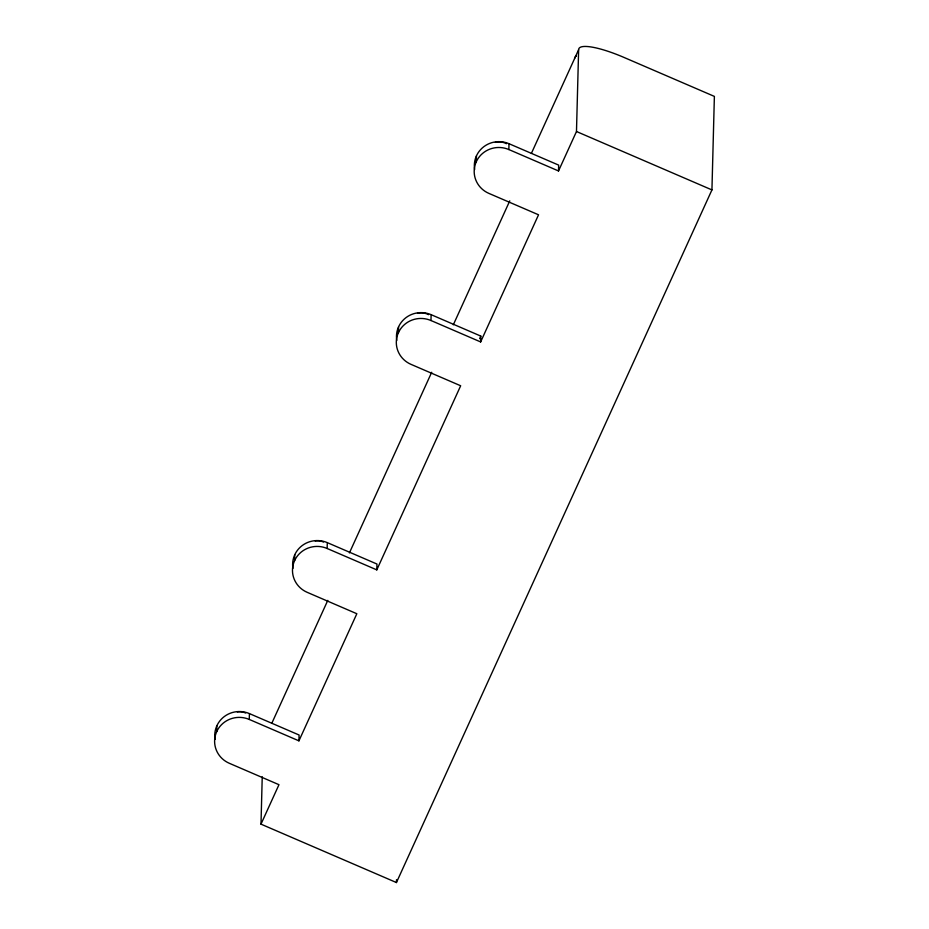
<?xml version="1.0" encoding="UTF-8"?>
<svg xmlns="http://www.w3.org/2000/svg" width="929" height="929" viewBox="0 0 929 929"><rect width="100%" height="100%" fill="white"/><g stroke="black" fill="none" stroke-linecap="round" stroke-linejoin="round"><path stroke-width="1.39" d="M531.388 153.39L578.628 49.69A49.365 10.811 24.5 0 1 624.079 57.47L714.378 96.395L711.939 189.911L396.439 882.55L260.991 824.151L278.967 784.691L229.3 763.278A24.688 23.98 1.5 0 1 216.712 731.634L216.863 725.781M216.712 731.634A24.688 23.98 1.5 0 1 249.262 719.441L249.425 713.6A24.688 23.98 1.5 0 0 224.33 716.526A24.688 23.98 1.5 0 0 215.075 739.368M260.991 824.151L262.233 776.783M249.262 719.441L298.929 740.854L356.841 613.732L307.174 592.319A24.688 23.98 1.5 0 1 294.586 560.663L294.737 554.822M298.929 740.854L299.08 735.013L249.425 713.6M294.586 560.663A24.688 23.98 1.5 0 1 327.136 548.482L327.298 542.629A24.688 23.98 1.5 0 0 302.204 545.555A24.688 23.98 1.5 0 0 292.949 568.397M327.136 548.482L376.802 569.883L376.953 564.042L327.298 542.629M376.802 569.883L460.668 385.767L411.001 364.354A24.688 23.98 1.5 0 1 398.413 332.698L398.564 326.857M396.439 882.55L396.52 879.67M398.413 332.698A24.688 23.98 1.5 0 1 430.975 320.517L431.126 314.676A24.688 23.98 1.5 0 0 406.031 317.602A24.688 23.98 1.5 0 0 396.788 340.444M430.975 320.517L480.641 341.93L538.541 214.796L488.875 193.383A24.688 23.98 1.5 0 1 476.287 161.739L476.438 155.886M480.641 341.93L480.792 336.089L431.126 314.676M476.287 161.739A24.688 23.98 1.5 0 1 508.848 149.546L508.999 143.705A24.688 23.98 1.5 0 0 483.904 146.631A24.688 23.98 1.5 0 0 474.661 169.473M508.848 149.546L558.515 170.959L558.666 165.118L508.999 143.705M558.515 170.959L576.479 131.512L578.628 49.69M271.93 723.017L327.786 600.389M349.409 552.918L431.695 372.274M453.317 324.802L509.766 200.861M479.619 338.667L480.792 336.089M576.479 131.512L711.939 189.911M315.152 540.992A14.806 14.388 1.5 0 1 323.547 542.048M237.278 711.962A14.806 14.388 1.5 0 1 245.674 713.019M574.633 58.457A49.365 10.811 24.5 0 1 576.456 55.995M495.378 142.381A14.806 14.388 1.5 0 1 506.444 143.705M417.504 313.352A14.806 14.388 1.5 0 1 428.571 314.664"/></g></svg>
